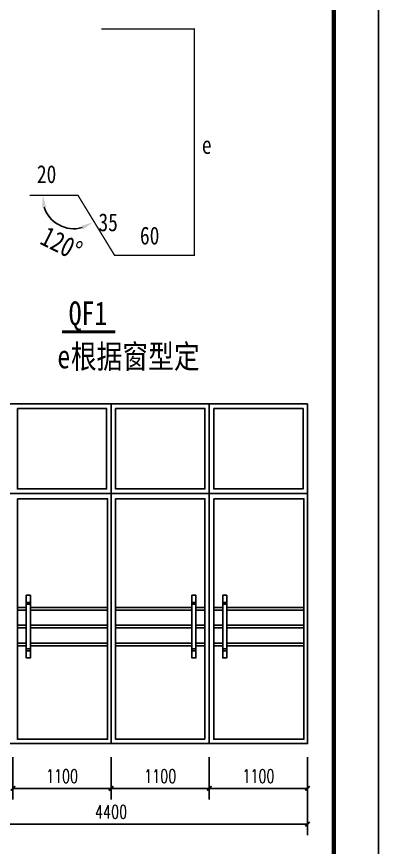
# Model space of a CAD drawing. Header units: millimetres. Extents: x 4455189 to 4808172, y 18512388 to 19204582.
# Drawn here: x 4782921 to 4786974, y 18517491 to 18526786 of the extents above; entities that cross this region are included whole.
import ezdxf

# ---------------------------------------------------------------- set-up
doc = ezdxf.new("R2010")
doc.units = ezdxf.units.MM
doc.header["$LTSCALE"] = 1000
doc.header["$MEASUREMENT"] = 0
doc.layers.get('Defpoints').update_dxf_attribs({"color": 1})
for name, color, linetype in [('AXIS_外部', 171, 'Continuous'), ('PUB_DIM', 161, 'Continuous'), ('PUB_TEXT', 7, 'Continuous'), ('TK', 4, 'Continuous'), ('WINDOW', 140, 'Continuous'), ('图层1', 8, 'Continuous'), ('立面门窗', 144, 'Continuous')]:
    doc.layers.add(name, color=color, linetype=linetype)
doc.styles.add('-宋体', font='', dxfattribs={"width": 0.8})
doc.styles.add('_TCH_DIM_T3', font='SIMPLEX', dxfattribs={"width": 0.705882, "bigfont": 'GBCBIG'})
doc.styles.add('宋体', font='', dxfattribs={"width": 0.8})
doc.styles.get('-宋体').set_extended_font_data('SimSun')
doc.styles.get('宋体').set_extended_font_data('SimSun')
doc.dimstyles.new('_TCH_ARCH&&50', dxfattribs={"dimtxt": 148.75, "dimasz": 50, "dimexe": 125, "dimexo": 150, "dimgap": 63.125, "dimtad": 1, "dimdec": 0, "dimzin": 0, "dimdsep": 46, "dimtxsty": '_TCH_DIM_T3', "dimblk": 'ARCHTICK', "dimcen": 0.09, "dimclrt": 7, "dimazin": 2, "dimtfac": 1, "dimtdec": 0, "dimtix": 1, "dimtmove": 2, "dimatfit": 3, "dimfxl": 0, "dimtolj": 1, "dimtzin": 0, "dimarcsym": 0})

# ---------------------------------------------------------------- blocks, each defined once
blk = doc.blocks.new('A$C382E72A3')
at = {"color": 0, "linetype": 'ByBlock'}
blk.add_arc((-4, 263), 389, 339.6904, 67.1147, dxfattribs=at)
for points in [[(142, 597), (152, 646), (0, 652)], [(382, 115), (339, 141), (282, 0)]]:
    blk.add_solid(points, dxfattribs=at)
blk = doc.blocks.new('A$C5D7C7B29')
at = {"layer": 'PUB_DIM', "const_width": 70}
blk.add_lwpolyline([(15045, 3022), (16239, 3022)], dxfattribs=at)
at = {"layer": 'PUB_TEXT', "const_width": 30}
blk.add_lwpolyline([(15924, 9797), (18010, 9797), (18010, 4733), (16222, 4733), (15403, 6074), (14322, 6074)], dxfattribs=at)
at = {"layer": '图层1', "xscale": 1.799999999943085, "yscale": 1.799999999988356, "zscale": 1.8, "rotation": 218.196763623979}
blk.add_blockref('A$C382E72A3', (15012, 6395), dxfattribs=at)
at = {"color": 0, "linetype": 'ByBlock', "insert": (15033, 4993), "char_height": 450, "attachment_point": 5, "rotation": 333.461, "style": '-宋体'}
blk.add_mtext('\\A1;120°', dxfattribs=at)
at = {"layer": 'PUB_TEXT', "width": 0.8}
for s, height, style, p in [('e', 400, '-宋体', (18178, 7002)), ('20', 400, '-宋体', (14482, 6350)), ('35', 400, '-宋体', (15861, 5272)), ('60', 400, '-宋体', (16791, 4975)), ('QF1', 528.7, '宋体', (15195, 3172)), ('根据窗型定', 528.7, '宋体', (15243, 2204)), ('e', 529, '宋体', (14941, 2204))]:
    blk.add_text(s, height=height, dxfattribs=dict(at, style=style)).set_placement(p)
blk = doc.blocks.new('GeYuanFrame_53740126', base_point=(18.76, 4.34))
at = {"layer": 'TK'}
blk.add_line((43.76, 414.34), (602.76, 414.34), dxfattribs=at)
blk.add_lwpolyline([(18.76, 424.34), (612.76, 424.34), (612.76, 4.34), (18.76, 4.34), (18.76, 424.34)], dxfattribs=at)
at = {"layer": 'TK', "const_width": 1}
blk.add_lwpolyline([(602.76, 414.34), (43.76, 414.34), (43.76, 14.34), (602.76, 14.34)], close=True, dxfattribs=at)
blk = doc.blocks.new('_ArchTick')
at = {"color": 0, "linetype": 'ByBlock', "const_width": 0.4}
blk.add_lwpolyline([(-0.5, -0.5), (0.5, 0.5)], dxfattribs=at)
blk = doc.blocks.new('*D31')
at = {"layer": 'Defpoints', "color": 0}
for p in [(4782880.1, 18518652), (4783980.1, 18518652), (4783980.1, 18518152)]:
    blk.add_point(p, dxfattribs=at)
at = {"layer": 'PUB_DIM', "color": 0, "lineweight": -2}
for p, q in [((4782880.1, 18518502), (4782880.1, 18518027)), ((4783980.1, 18518502), (4783980.1, 18518027)), ((4782880.1, 18518152), (4783980.1, 18518152))]:
    blk.add_line(p, q, dxfattribs=at)
at = {"layer": 'PUB_DIM', "color": 0, "lineweight": -2, "xscale": 50, "yscale": 50, "zscale": 50, "rotation": 180}
blk.add_blockref('_ArchTick', (4782880.1, 18518152), dxfattribs=at)
at = {"layer": 'PUB_DIM', "color": 0, "lineweight": -2, "xscale": 50, "yscale": 50, "zscale": 50}
blk.add_blockref('_ArchTick', (4783980.1, 18518152), dxfattribs=at)
at = {"layer": 'PUB_DIM', "color": 7, "insert": (4783430.1, 18518289.5), "char_height": 148.75, "attachment_point": 5, "style": '_TCH_DIM_T3'}
blk.add_mtext('\\A1;1100', dxfattribs=at)
blk = doc.blocks.new('*D32')
at = {"layer": 'Defpoints', "color": 0}
for p in [(4783980.1, 18518652), (4785080.1, 18518652), (4785080.1, 18518152)]:
    blk.add_point(p, dxfattribs=at)
at = {"layer": 'PUB_DIM', "color": 0, "lineweight": -2}
for p, q in [((4783980.1, 18518502), (4783980.1, 18518027)), ((4785080.1, 18518502), (4785080.1, 18518027)), ((4783980.1, 18518152), (4785080.1, 18518152))]:
    blk.add_line(p, q, dxfattribs=at)
at = {"layer": 'PUB_DIM', "color": 0, "lineweight": -2, "xscale": 50, "yscale": 50, "zscale": 50, "rotation": 180}
blk.add_blockref('_ArchTick', (4783980.1, 18518152), dxfattribs=at)
at = {"layer": 'PUB_DIM', "color": 0, "lineweight": -2, "xscale": 50, "yscale": 50, "zscale": 50}
blk.add_blockref('_ArchTick', (4785080.1, 18518152), dxfattribs=at)
at = {"layer": 'PUB_DIM', "color": 7, "insert": (4784530.1, 18518289.5), "char_height": 148.75, "attachment_point": 5, "style": '_TCH_DIM_T3'}
blk.add_mtext('\\A1;1100', dxfattribs=at)
blk = doc.blocks.new('*D33')
at = {"layer": 'Defpoints', "color": 0}
for p in [(4785080.1, 18518652), (4786180.1, 18518652), (4786180.1, 18518152)]:
    blk.add_point(p, dxfattribs=at)
at = {"layer": 'PUB_DIM', "color": 0, "lineweight": -2}
for p, q in [((4785080.1, 18518502), (4785080.1, 18518027)), ((4786180.1, 18518502), (4786180.1, 18518027)), ((4785080.1, 18518152), (4786180.1, 18518152))]:
    blk.add_line(p, q, dxfattribs=at)
at = {"layer": 'PUB_DIM', "color": 0, "lineweight": -2, "xscale": 50, "yscale": 50, "zscale": 50, "rotation": 180}
blk.add_blockref('_ArchTick', (4785080.1, 18518152), dxfattribs=at)
at = {"layer": 'PUB_DIM', "color": 0, "lineweight": -2, "xscale": 50, "yscale": 50, "zscale": 50}
blk.add_blockref('_ArchTick', (4786180.1, 18518152), dxfattribs=at)
at = {"layer": 'PUB_DIM', "color": 7, "insert": (4785630.1, 18518289.5), "char_height": 148.75, "attachment_point": 5, "style": '_TCH_DIM_T3'}
blk.add_mtext('\\A1;1100', dxfattribs=at)
blk = doc.blocks.new('*D34')
at = {"layer": 'Defpoints', "color": 0}
for p in [(4781780.1, 18518652), (4786180.1, 18518652), (4786180.1, 18517752)]:
    blk.add_point(p, dxfattribs=at)
at = {"layer": 'PUB_DIM', "color": 0, "lineweight": -2}
for p, q in [((4781780.1, 18518502), (4781780.1, 18517627)), ((4786180.1, 18518502), (4786180.1, 18517627)), ((4781780.1, 18517752), (4786180.1, 18517752))]:
    blk.add_line(p, q, dxfattribs=at)
at = {"layer": 'PUB_DIM', "color": 0, "lineweight": -2, "xscale": 50, "yscale": 50, "zscale": 50, "rotation": 180}
blk.add_blockref('_ArchTick', (4781780.1, 18517752), dxfattribs=at)
at = {"layer": 'PUB_DIM', "color": 0, "lineweight": -2, "xscale": 50, "yscale": 50, "zscale": 50}
blk.add_blockref('_ArchTick', (4786180.1, 18517752), dxfattribs=at)
at = {"layer": 'PUB_DIM', "color": 7, "insert": (4783980.1, 18517889.5), "char_height": 148.75, "attachment_point": 5, "style": '_TCH_DIM_T3'}
blk.add_mtext('\\A1;4400', dxfattribs=at)

msp = doc.modelspace()

# ---------------------------------------------------------------- linework, layer by layer
for p, q in [((4783980.1, 18522452), (4783980.1, 18518652)), ((4785080.1, 18522452), (4785080.1, 18518652)), ((4786180.1, 18521452), (4781780.1, 18521452)), ((4786180.1, 18521452), (4786180.1, 18518652))]:
    msp.add_line(p, q)
msp.add_lwpolyline([(4786180.1, 18522452), (4781780.1, 18522452), (4781780.1, 18518652), (4786180.1, 18518652)], close=True)
at = {"layer": 'WINDOW'}
for points in [[(4782930.1, 18522402), (4783930.1, 18522402), (4783930.1, 18521502), (4782930.1, 18521502)], [(4784030.1, 18522402), (4785030.1, 18522402), (4785030.1, 18521502), (4784030.1, 18521502)], [(4785130.1, 18522402), (4786130.1, 18522402), (4786130.1, 18521502), (4785130.1, 18521502)], [(4782930.1, 18521392), (4783940.1, 18521392), (4783940.1, 18518702), (4782930.1, 18518702)], [(4785030.1, 18518702), (4784030.1, 18518702), (4784030.1, 18521392), (4785030.1, 18521392)], [(4785130.1, 18521392), (4786140.1, 18521392), (4786140.1, 18518702), (4785130.1, 18518702)]]:
    msp.add_lwpolyline(points, close=True, dxfattribs=at)
at = {"layer": '立面门窗'}
for p, q in [((4783980.1, 18522452), (4783980.1, 18518652)), ((4783030.1, 18520231.5), (4783075.3, 18520231.5)), ((4784930.1, 18520231.5), (4784885, 18520231.5)), ((4785230.1, 18520231.5), (4785275.3, 18520231.5)), ((4782930.1, 18520176.8), (4783030.1, 18520176.8)), ((4782930.1, 18520146.8), (4783030.1, 18520146.8)), ((4783030.1, 18520211.5), (4783075.3, 18520211.5)), ((4783075.3, 18520176.8), (4783940.1, 18520176.8)), ((4783075.3, 18520146.8), (4783940.1, 18520146.8)), ((4784030.1, 18520176.8), (4784885, 18520176.8)), ((4784030.1, 18520146.8), (4784885, 18520146.8)), ((4784930.1, 18520211.5), (4784885, 18520211.5)), ((4785030.1, 18520176.8), (4784930.1, 18520176.8)), ((4785030.1, 18520146.8), (4784930.1, 18520146.8)), ((4785130.1, 18520176.8), (4785230.1, 18520176.8)), ((4785130.1, 18520146.8), (4785230.1, 18520146.8)), ((4785230.1, 18520211.5), (4785275.3, 18520211.5)), ((4785275.3, 18520176.8), (4786140.1, 18520176.8)), ((4785275.3, 18520146.8), (4786140.1, 18520146.8)), ((4782930.1, 18519976.8), (4783030.1, 18519976.8)), ((4782930.1, 18519946.8), (4783030.1, 18519946.8)), ((4783075.3, 18519976.8), (4783940.1, 18519976.8)), ((4783075.3, 18519946.8), (4783940.1, 18519946.8)), ((4784030.1, 18519976.8), (4784885, 18519976.8)), ((4784030.1, 18519946.8), (4784885, 18519946.8)), ((4785030.1, 18519976.8), (4784930.1, 18519976.8)), ((4785030.1, 18519946.8), (4784930.1, 18519946.8)), ((4785130.1, 18519976.8), (4785230.1, 18519976.8)), ((4785130.1, 18519946.8), (4785230.1, 18519946.8)), ((4785275.3, 18519976.8), (4786140.1, 18519976.8)), ((4785275.3, 18519946.8), (4786140.1, 18519946.8)), ((4782930.1, 18519776.8), (4783030.1, 18519776.8)), ((4783075.3, 18519776.8), (4783940.1, 18519776.8)), ((4784030.1, 18519776.8), (4784885, 18519776.8)), ((4785030.1, 18519776.8), (4784930.1, 18519776.8)), ((4785130.1, 18519776.8), (4785230.1, 18519776.8)), ((4785275.3, 18519776.8), (4786140.1, 18519776.8)), ((4782930.1, 18519746.8), (4783030.1, 18519746.8)), ((4783030.1, 18519712), (4783075.3, 18519712)), ((4783030.1, 18519692), (4783075.3, 18519692)), ((4783075.3, 18519746.8), (4783940.1, 18519746.8)), ((4784030.1, 18519746.8), (4784885, 18519746.8)), ((4784930.1, 18519712), (4784885, 18519712)), ((4784930.1, 18519692), (4784885, 18519692)), ((4785030.1, 18519746.8), (4784930.1, 18519746.8)), ((4785130.1, 18519746.8), (4785230.1, 18519746.8)), ((4785230.1, 18519712), (4785275.3, 18519712)), ((4785230.1, 18519692), (4785275.3, 18519692)), ((4785275.3, 18519746.8), (4786140.1, 18519746.8))]:
    msp.add_line(p, q, dxfattribs=at)
for points in [[(4783030.1, 18520311.5), (4783075.3, 18520311.5), (4783075.3, 18519612), (4783030.1, 18519612)], [(4784930.1, 18520311.5), (4784885, 18520311.5), (4784885, 18519612), (4784930.1, 18519612)], [(4785230.1, 18520311.5), (4785275.3, 18520311.5), (4785275.3, 18519612), (4785230.1, 18519612)]]:
    msp.add_lwpolyline(points, close=True, dxfattribs=at)

# ---------------------------------------------------------------- block references
at = {"xscale": 0.5, "yscale": 0.5, "zscale": 0.5}
msp.add_blockref('A$C5D7C7B29', (4775907.6, 18521748.9), dxfattribs=at)
at = {"layer": 'AXIS_外部', "xscale": 50, "yscale": 50, "zscale": 50, "rotation": 270}
msp.add_blockref('GeYuanFrame_53740126', (4765974.2, 18542088.3), dxfattribs=at)

# ---------------------------------------------------------------- dimensions: what is measured, and where the dimension line sits
at = {"layer": 'PUB_DIM'}
for p1, p2, distance, picture, middle in [((4781780.1, 18518652), (4786180.1, 18518652), -900, '*D34', (4783980.1, 18517889.5)), ((4782880.1, 18518652), (4783980.1, 18518652), -500, '*D31', (4783430.1, 18518289.5)), ((4783980.1, 18518652), (4785080.1, 18518652), -500, '*D32', (4784530.1, 18518289.5)), ((4785080.1, 18518652), (4786180.1, 18518652), -500, '*D33', (4785630.1, 18518289.5))]:
    dim = msp.add_aligned_dim(p1=p1, p2=p2, distance=distance, dimstyle='_TCH_ARCH&&50', dxfattribs=at)
    dim.commit()
    dim.dimension.update_dxf_attribs({"geometry": picture, "text_midpoint": middle})

doc.saveas('drawing.dxf')
